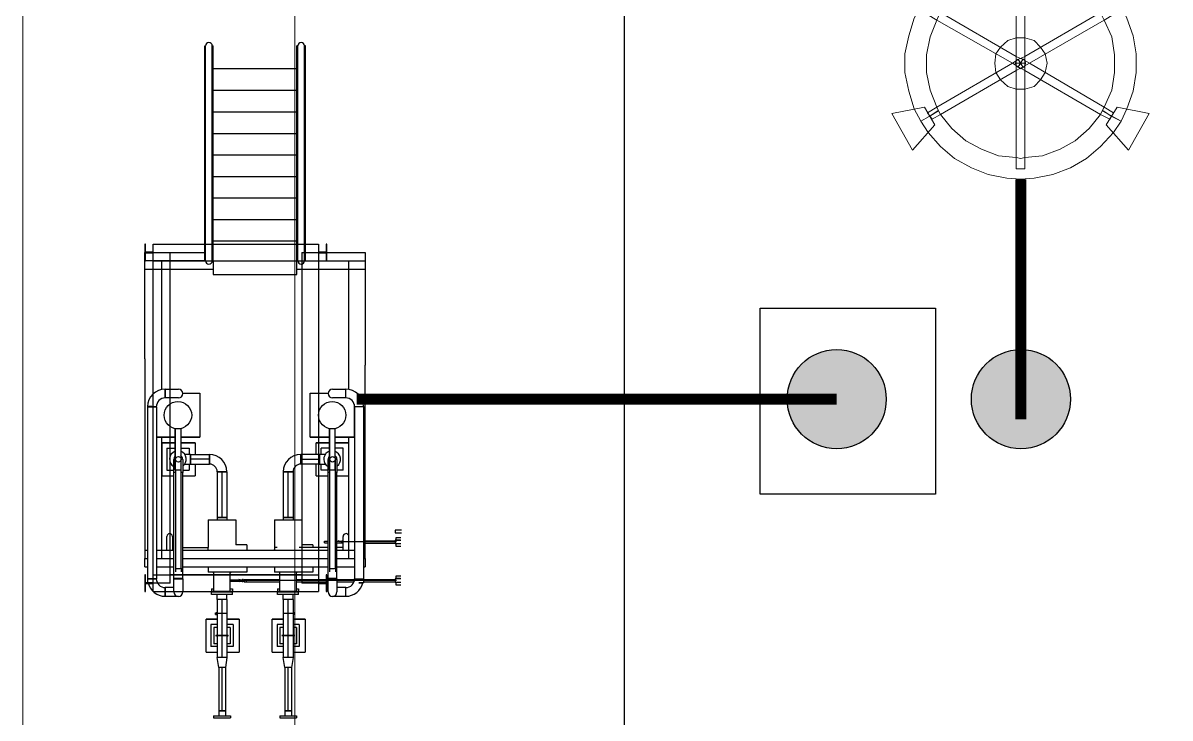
# Model space of a CAD drawing. Header units: inches. Extents: x 517790 to 538444, y 301815 to 302461.
# Drawn here: x 517846.76 to 517857.53, y 302343.06 to 302349.58 of the extents above; entities that cross this region are included whole.
import ezdxf

# ---------------------------------------------------------------- set-up
doc = ezdxf.new("R2010")
doc.units = ezdxf.units.IN
doc.header["$MEASUREMENT"] = 0
for name, color, linetype in [('Layer 1', 7, 'Continuous'), ('电气-接地设计-接地线', 3, '接地线'), ('硅胶总平面底图 工艺装置区', 253, 'Continuous')]:
    doc.layers.add(name, color=color, linetype=linetype)
doc.layers.add('Layout', color=6, linetype='Continuous', lineweight=15)
doc.styles.add('EESLTYPE', font='TXT.shx')
doc.linetypes.add('接地线', pattern='A,500,["/",EESLTYPE,S=200,R=0,X=0,Y=-100],-200,60,-200', length=960)
doc.linetypes.add('组180_接地线', pattern='A,500,["/",EESLTYPE,S=200,R=-180,X=0,Y=100],-200,60,-200', length=960)

# ---------------------------------------------------------------- blocks, each defined once
blk = doc.blocks.new('PTJD2')
at = {"linetype": 'Continuous'}
blk.add_hatch(color=0, dxfattribs=at).paths.add_polyline_path([(150, 0, 1), (-150, 0, 1)])
at = {"color": 0, "linetype": 'Continuous'}
blk.add_circle((0, 0), 150, dxfattribs=at)
blk = doc.blocks.new('Tower Light')
at = {"layer": 'Layer 1', "color": 1, "lineweight": 5}
for points in [[(-0.0167, 0.208), (-0.05, 0.2013), (-0.08, 0.1896), (-0.11, 0.173), (-0.135, 0.153), (-0.1567, 0.128)], [(0.0083, 0.2096), (-0.0167, 0.208)], [(0.0317, 0.208), (0.0083, 0.2096)], [(0.1733, 0.128), (0.15, 0.153), (0.125, 0.173), (0.0967, 0.1896), (0.065, 0.203), (0.0317, 0.208)], [(0, 0.1913), (0, 0.0046)], [(0.015, 0.1913), (0.015, 0.0046)], [(0.0083, 0.173), (0, 0.173), (-0.0317, 0.168), (-0.0617, 0.158), (-0.09, 0.1413), (-0.115, 0.1196), (-0.135, 0.0946), (-0.1383, 0.088)], [(0.1533, 0.088), (0.15, 0.0946), (0.13, 0.1196), (0.105, 0.1413), (0.0783, 0.158), (0.0467, 0.168), (0.015, 0.173), (0.0083, 0.173)], [(-0.1567, 0.128), (-0.17, 0.108)], [(0.1867, 0.108), (0.1733, 0.128)], [(-0.17, 0.108), (-0.1817, 0.0846)], [(-0.15, 0.1046), (-0.135, 0.0946), (0, 0.0163), (0.0117, 0.0113)], [(0.1667, 0.1046), (0.15, 0.0946), (0.015, 0.0163), (0.0033, 0.0113)], [(0.1967, 0.0846), (0.1867, 0.108)], [(-0.1817, 0.0846), (-0.1917, 0.053), (-0.1983, 0.0213), (-0.1983, -0.012), (-0.1917, -0.0454), (-0.1817, -0.077)], [(-0.1383, 0.088), (-0.1417, 0.0813), (-0.1533, 0.0513), (-0.16, 0.0196), (-0.16, -0.012), (-0.1533, -0.0437), (-0.1417, -0.0737), (-0.1383, -0.0804)], [(-0.1583, 0.0913), (-0.1417, 0.0813), (-0.0067, 0.0046), (0.0033, -0.002)], [(0.1733, 0.0913), (0.1567, 0.0813), (0.0233, 0.0046), (0.0117, -0.002)], [(0.1533, -0.0804), (0.1567, -0.0737), (0.17, -0.0437), (0.175, -0.012), (0.175, 0.0196), (0.17, 0.0513), (0.1567, 0.0813), (0.1533, 0.088)], [(0.1967, -0.077), (0.2083, -0.0454), (0.2133, -0.012), (0.2133, 0.0213), (0.2083, 0.053), (0.1967, 0.0846)], [(0.055, 0.0046), (0.0517, 0.0213), (0.0433, 0.033), (0.0317, 0.0446), (0.015, 0.0496), (0, 0.0496), (-0.015, 0.0446), (-0.0283, 0.033), (-0.0367, 0.0213), (-0.0383, 0.0046), (-0.0367, -0.012), (-0.0283, -0.0254), (-0.015, -0.037), (0, -0.042), (0.015, -0.042), (0.0317, -0.037), (0.0433, -0.0254), (0.0517, -0.012), (0.055, 0.0046)], [(0, 0.0496), (-0.015, 0.0446), (-0.0283, 0.033)], [(0.015, 0.0496), (0, 0.0496)], [(0.0433, 0.033), (0.0317, 0.0446), (0.015, 0.0496)], [(-0.0367, 0.0213), (-0.0383, 0.0046), (-0.0367, -0.012)], [(-0.0283, 0.033), (-0.0367, 0.0213)], [(0.0517, 0.0213), (0.0433, 0.033)], [(0.0517, -0.012), (0.055, 0.0046), (0.0517, 0.0213)], [(-0.1583, -0.0837), (-0.1417, -0.0737), (-0.0067, 0.0046), (0.0033, 0.0113)], [(0.0167, 0.0046), (0.015, 0.0113), (0.0083, 0.013), (0.0017, 0.0113), (-0.0017, 0.0046), (0.0017, -0.002), (0.0083, -0.0054), (0.015, -0.002), (0.0167, 0.0046), (0.015, 0.0113), (0.0083, 0.013), (0.0017, 0.0113), (-0.0017, 0.0046), (0.0017, -0.002), (0.0083, -0.0054), (0.015, -0.002), (0.0167, 0.0046)], [(0, -0.1837), (0, 0.0046)], [(0.1733, -0.0837), (0.1567, -0.0737), (0.0233, 0.0046), (0.0117, 0.0113)], [(0.015, -0.1837), (0.015, 0.0046)], [(-0.15, -0.0954), (-0.135, -0.087), (0, -0.0087), (0.0117, -0.002)], [(-0.0367, -0.012), (-0.0283, -0.0254)], [(0.1667, -0.0954), (0.15, -0.087), (0.015, -0.0087), (0.0033, -0.002)], [(0.0433, -0.0254), (0.0517, -0.012)], [(-0.0283, -0.0254), (-0.015, -0.037), (0, -0.042)], [(0.015, -0.042), (0.0317, -0.037), (0.0433, -0.0254)], [(0, -0.042), (0.0083, -0.042)], [(0.0083, -0.042), (0.015, -0.042)], [(-0.1817, -0.077), (-0.17, -0.0987)], [(-0.1383, -0.0804), (-0.135, -0.087), (-0.115, -0.112), (-0.09, -0.1337), (-0.0617, -0.1487), (-0.0317, -0.1604), (0, -0.1637), (0.0083, -0.1654)], [(0.0083, -0.1654), (0.015, -0.1637), (0.0467, -0.1604), (0.0783, -0.1487), (0.105, -0.1337), (0.13, -0.112), (0.15, -0.087), (0.1533, -0.0804)], [(0.1867, -0.0987), (0.17, -0.0904), (0.155, -0.0804), (0.1533, -0.0804), (0.1867, -0.0987), (0.17, -0.0904), (0.155, -0.0804), (0.1533, -0.0804), (0.1867, -0.0987)], [(0.1867, -0.0987), (0.1967, -0.077)], [(-0.17, -0.0987), (-0.1567, -0.1187)], [(0.1733, -0.1187), (0.1867, -0.0987)], [(-0.1567, -0.1187), (-0.135, -0.1437), (-0.11, -0.1654), (-0.08, -0.182), (-0.05, -0.1937), (-0.0167, -0.2004)], [(0.0317, -0.2004), (0.065, -0.1937), (0.0967, -0.182), (0.125, -0.1654), (0.15, -0.1437), (0.1733, -0.1187)], [(-0.0167, -0.2004), (0.0083, -0.202)], [(0.0083, -0.202), (0.0317, -0.2004)]]:
    blk.add_lwpolyline(points, dxfattribs=at)
for points, knots in [([(-0.0117, 0.1913), (-0.0117, 0.1913), (-0.03, 0.248), (-0.03, 0.248), (-0.03, 0.248), (-0.0117, 0.1913), (-0.0117, 0.1913)], [0, 0, 0, 0, 1, 1, 1, 2, 2, 2, 2]), ([(-0.03, 0.248), (-0.03, 0.248), (0.045, 0.248), (0.045, 0.248), (0.045, 0.248), (-0.03, 0.248), (-0.03, 0.248)], [0, 0, 0, 0, 1, 1, 1, 2, 2, 2, 2]), ([(0.045, 0.248), (0.045, 0.248), (-0.03, 0.248), (-0.03, 0.248), (-0.03, 0.248), (0.045, 0.248), (0.045, 0.248)], [0, 0, 0, 0, 1, 1, 1, 2, 2, 2, 2]), ([(-0.03, 0.248), (-0.03, 0.248), (-0.0117, 0.1913), (-0.0117, 0.1913), (-0.0117, 0.1913), (-0.03, 0.248), (-0.03, 0.248)], [0, 0, 0, 0, 1, 1, 1, 2, 2, 2, 2]), ([(0.0267, 0.1913), (0.0267, 0.1913), (0.045, 0.248), (0.045, 0.248), (0.045, 0.248), (0.0267, 0.1913), (0.0267, 0.1913)], [0, 0, 0, 0, 1, 1, 1, 2, 2, 2, 2]), ([(0.045, 0.248), (0.045, 0.248), (0.0267, 0.1913), (0.0267, 0.1913), (0.0267, 0.1913), (0.045, 0.248), (0.045, 0.248)], [0, 0, 0, 0, 1, 1, 1, 2, 2, 2, 2]), ([(0.0083, 0.2096), (0.0083, 0.2096), (0.0083, 0.173), (0.0083, 0.173), (0.0083, 0.173), (0.0083, 0.2096), (0.0083, 0.2096), (0.0083, 0.2096), (0.0083, 0.173), (0.0083, 0.173), (0.0083, 0.173), (0.0083, 0.2096), (0.0083, 0.2096)], [0, 0, 0, 0, 1, 1, 1, 2, 2, 2, 3, 3, 3, 4, 4, 4, 4]), ([(-0.0117, 0.1913), (-0.0117, 0.1913), (0.0267, 0.1913), (0.0267, 0.1913), (0.0267, 0.1913), (-0.0117, 0.1913), (-0.0117, 0.1913)], [0, 0, 0, 0, 1, 1, 1, 2, 2, 2, 2]), ([(0.0267, 0.1913), (0.0267, 0.1913), (-0.0117, 0.1913), (-0.0117, 0.1913), (-0.0117, 0.1913), (0.0267, 0.1913), (0.0267, 0.1913)], [0, 0, 0, 0, 1, 1, 1, 2, 2, 2, 2]), ([(0.0083, 0.1913), (0.0083, 0.1913), (0.015, 0.1913), (0.015, 0.1913), (0.015, 0.1913), (0, 0.1913), (0, 0.1913), (0, 0.1913), (0.015, 0.1913), (0.015, 0.1913), (0.015, 0.1913), (0, 0.1913), (0, 0.1913), (0, 0.1913), (0.0083, 0.1913), (0.0083, 0.1913)], [0, 0, 0, 0, 1, 1, 1, 2, 2, 2, 3, 3, 3, 4, 4, 4, 5, 5, 5, 5]), ([(-0.15, 0.1046), (-0.15, 0.1046), (-0.1583, 0.0913), (-0.1583, 0.0913), (-0.1583, 0.0913), (-0.15, 0.1046), (-0.15, 0.1046)], [0, 0, 0, 0, 1, 1, 1, 2, 2, 2, 2]), ([(0.1667, 0.1046), (0.1667, 0.1046), (0.1733, 0.0913), (0.1733, 0.0913), (0.1733, 0.0913), (0.1667, 0.1046), (0.1667, 0.1046)], [0, 0, 0, 0, 1, 1, 1, 2, 2, 2, 2]), ([(0.0083, 0.0046), (0.0083, 0.0046), (0.0033, 0.0113), (0.0033, 0.0113), (0.0033, 0.0113), (0.0117, -0.002), (0.0117, -0.002), (0.0117, -0.002), (0.0083, 0.0046), (0.0083, 0.0046), (0.0083, 0.0046), (0.0117, -0.002), (0.0117, -0.002), (0.0117, -0.002), (0.0033, 0.0113), (0.0033, 0.0113), (0.0033, 0.0113), (0.0083, 0.0046), (0.0083, 0.0046), (0.0083, 0.0046), (0.0033, -0.002), (0.0033, -0.002), (0.0033, -0.002), (0.0117, 0.0113), (0.0117, 0.0113), (0.0117, 0.0113), (0.0083, 0.0046), (0.0083, 0.0046), (0.0083, 0.0046), (0.0117, 0.0113), (0.0117, 0.0113), (0.0117, 0.0113), (0.0033, -0.002), (0.0033, -0.002), (0.0033, -0.002), (0.0083, 0.0046), (0.0083, 0.0046), (0.0083, 0.0046), (0.015, 0.0046), (0.015, 0.0046), (0.015, 0.0046), (0, 0.0046), (0, 0.0046), (0, 0.0046), (0.0083, 0.0046), (0.0083, 0.0046), (0.0083, 0.0046), (0, 0.0046), (0, 0.0046), (0, 0.0046), (0.015, 0.0046), (0.015, 0.0046), (0.015, 0.0046), (0.0083, 0.0046), (0.0083, 0.0046)], [0, 0, 0, 0, 1, 1, 1, 2, 2, 2, 3, 3, 3, 4, 4, 4, 5, 5, 5, 6, 6, 6, 7, 7, 7, 8, 8, 8, 9, 9, 9, 10, 10, 10, 11, 11, 11, 12, 12, 12, 13, 13, 13, 14, 14, 14, 15, 15, 15, 16, 16, 16, 17, 17, 17, 18, 18, 18, 18]), ([(-0.2217, -0.0854), (-0.2217, -0.0854), (-0.1633, -0.0737), (-0.1633, -0.0737), (-0.1633, -0.0737), (-0.2217, -0.0854), (-0.2217, -0.0854)], [0, 0, 0, 0, 1, 1, 1, 2, 2, 2, 2]), ([(-0.1633, -0.0737), (-0.1633, -0.0737), (-0.2217, -0.0854), (-0.2217, -0.0854), (-0.2217, -0.0854), (-0.1633, -0.0737), (-0.1633, -0.0737)], [0, 0, 0, 0, 1, 1, 1, 2, 2, 2, 2]), ([(-0.155, -0.0904), (-0.155, -0.0904), (-0.1383, -0.0804), (-0.1383, -0.0804), (-0.1383, -0.0804), (-0.14, -0.0804), (-0.14, -0.0804), (-0.14, -0.0804), (-0.155, -0.0904), (-0.155, -0.0904), (-0.155, -0.0904), (-0.17, -0.0987), (-0.17, -0.0987), (-0.17, -0.0987), (-0.155, -0.0904), (-0.155, -0.0904), (-0.155, -0.0904), (-0.1383, -0.0804), (-0.1383, -0.0804), (-0.1383, -0.0804), (-0.14, -0.0804), (-0.14, -0.0804), (-0.14, -0.0804), (-0.155, -0.0904), (-0.155, -0.0904), (-0.155, -0.0904), (-0.17, -0.0987), (-0.17, -0.0987), (-0.17, -0.0987), (-0.155, -0.0904), (-0.155, -0.0904)], [0, 0, 0, 0, 1, 1, 1, 2, 2, 2, 3, 3, 3, 4, 4, 4, 5, 5, 5, 6, 6, 6, 7, 7, 7, 8, 8, 8, 9, 9, 9, 10, 10, 10, 10]), ([(-0.1633, -0.0737), (-0.1633, -0.0737), (-0.145, -0.1054), (-0.145, -0.1054), (-0.145, -0.1054), (-0.1633, -0.0737), (-0.1633, -0.0737)], [0, 0, 0, 0, 1, 1, 1, 2, 2, 2, 2]), ([(-0.145, -0.1054), (-0.145, -0.1054), (-0.1633, -0.0737), (-0.1633, -0.0737), (-0.1633, -0.0737), (-0.145, -0.1054), (-0.145, -0.1054)], [0, 0, 0, 0, 1, 1, 1, 2, 2, 2, 2]), ([(0.16, -0.1054), (0.16, -0.1054), (0.18, -0.0737), (0.18, -0.0737), (0.18, -0.0737), (0.16, -0.1054), (0.16, -0.1054)], [0, 0, 0, 0, 1, 1, 1, 2, 2, 2, 2]), ([(0.18, -0.0737), (0.18, -0.0737), (0.2367, -0.0854), (0.2367, -0.0854), (0.2367, -0.0854), (0.18, -0.0737), (0.18, -0.0737), (0.18, -0.0737), (0.16, -0.1054), (0.16, -0.1054), (0.16, -0.1054), (0.18, -0.0737), (0.18, -0.0737)], [0, 0, 0, 0, 1, 1, 1, 2, 2, 2, 3, 3, 3, 4, 4, 4, 4]), ([(0.2367, -0.0854), (0.2367, -0.0854), (0.18, -0.0737), (0.18, -0.0737), (0.18, -0.0737), (0.2367, -0.0854), (0.2367, -0.0854), (0.2367, -0.0854), (0.2, -0.1504), (0.2, -0.1504), (0.2, -0.1504), (0.2367, -0.0854), (0.2367, -0.0854)], [0, 0, 0, 0, 1, 1, 1, 2, 2, 2, 3, 3, 3, 4, 4, 4, 4]), ([(-0.185, -0.1504), (-0.185, -0.1504), (-0.2217, -0.0854), (-0.2217, -0.0854), (-0.2217, -0.0854), (-0.185, -0.1504), (-0.185, -0.1504)], [0, 0, 0, 0, 1, 1, 1, 2, 2, 2, 2]), ([(-0.2217, -0.0854), (-0.2217, -0.0854), (-0.185, -0.1504), (-0.185, -0.1504), (-0.185, -0.1504), (-0.2217, -0.0854), (-0.2217, -0.0854)], [0, 0, 0, 0, 1, 1, 1, 2, 2, 2, 2]), ([(-0.15, -0.0954), (-0.15, -0.0954), (-0.1583, -0.0837), (-0.1583, -0.0837), (-0.1583, -0.0837), (-0.15, -0.0954), (-0.15, -0.0954)], [0, 0, 0, 0, 1, 1, 1, 2, 2, 2, 2]), ([(0.1733, -0.0837), (0.1733, -0.0837), (0.1667, -0.0954), (0.1667, -0.0954), (0.1667, -0.0954), (0.1733, -0.0837), (0.1733, -0.0837)], [0, 0, 0, 0, 1, 1, 1, 2, 2, 2, 2]), ([(0.2, -0.1504), (0.2, -0.1504), (0.2367, -0.0854), (0.2367, -0.0854), (0.2367, -0.0854), (0.2, -0.1504), (0.2, -0.1504)], [0, 0, 0, 0, 1, 1, 1, 2, 2, 2, 2]), ([(-0.185, -0.1504), (-0.185, -0.1504), (-0.145, -0.1054), (-0.145, -0.1054), (-0.145, -0.1054), (-0.185, -0.1504), (-0.185, -0.1504)], [0, 0, 0, 0, 1, 1, 1, 2, 2, 2, 2]), ([(-0.145, -0.1054), (-0.145, -0.1054), (-0.185, -0.1504), (-0.185, -0.1504), (-0.185, -0.1504), (-0.145, -0.1054), (-0.145, -0.1054)], [0, 0, 0, 0, 1, 1, 1, 2, 2, 2, 2]), ([(0.16, -0.1054), (0.16, -0.1054), (0.2, -0.1504), (0.2, -0.1504), (0.2, -0.1504), (0.16, -0.1054), (0.16, -0.1054)], [0, 0, 0, 0, 1, 1, 1, 2, 2, 2, 2]), ([(0.2, -0.1504), (0.2, -0.1504), (0.16, -0.1054), (0.16, -0.1054), (0.16, -0.1054), (0.2, -0.1504), (0.2, -0.1504)], [0, 0, 0, 0, 1, 1, 1, 2, 2, 2, 2]), ([(0.015, -0.1837), (0.015, -0.1837), (0, -0.1837), (0, -0.1837), (0, -0.1837), (0.015, -0.1837), (0.015, -0.1837)], [0, 0, 0, 0, 1, 1, 1, 2, 2, 2, 2])]:
    blk.add_open_spline(points, degree=3, knots=knots, dxfattribs=at)

msp = doc.modelspace()

# ---------------------------------------------------------------- linework, layer by layer
msp.add_lwpolyline([(517853.679, 302346.904), (517855.324, 302346.904), (517855.324, 302345.162), (517853.679, 302345.162)], close=True)
at = {"layer": 'Layout', "color": 9, "lineweight": -3}
msp.add_line((517852.406, 302339.01), (517852.406, 302351.203), dxfattribs=at)
at = {"layer": 'Layout', "color": 9}
msp.add_lwpolyline([(517849.314, 302341.675), (517849.314, 302351.275), (517846.764, 302351.275), (517846.764, 302341.675)], close=True, dxfattribs=at)
at = {"layer": 'Layout', "color": 9, "lineweight": -3}
msp.add_arc((517855.417, 302349.203), 5, 0, 90, dxfattribs=at)
at = {"layer": '电气-接地设计-接地线', "color": 1, "linetype": '接地线', "ltscale": 0.005, "const_width": 0.103}
msp.add_lwpolyline([(517856.127, 302345.862), (517856.127, 302348.114)], dxfattribs=at)
at = {"layer": '电气-接地设计-接地线', "linetype": '组180_接地线', "ltscale": 0.01, "const_width": 0.103}
for points in [[(517849.895, 302346.052), (517852.147, 302346.052)], [(517854.398, 302346.052), (517852.147, 302346.052)]]:
    msp.add_lwpolyline(points, dxfattribs=at)
at = {"layer": '硅胶总平面底图 工艺装置区', "color": 253, "linetype": 'Continuous', "lineweight": -3}
for p, q in [((517848.469, 302349.363), (517848.478, 302349.363)), ((517848.469, 302349.363), (517848.478, 302349.363)), ((517848.469, 302347.348), (517848.469, 302349.363)), ((517848.478, 302347.348), (517848.478, 302349.363)), ((517848.54, 302349.363), (517848.549, 302349.363)), ((517848.54, 302349.363), (517848.549, 302349.363)), ((517848.54, 302347.348), (517848.54, 302349.363)), ((517848.549, 302347.348), (517848.549, 302349.363)), ((517849.334, 302349.363), (517849.343, 302349.363)), ((517849.343, 302349.363), (517849.334, 302349.363)), ((517849.334, 302347.348), (517849.334, 302349.363)), ((517849.343, 302347.348), (517849.343, 302349.363)), ((517849.406, 302349.363), (517849.415, 302349.363)), ((517849.415, 302349.363), (517849.406, 302349.363)), ((517849.406, 302347.348), (517849.406, 302349.363)), ((517849.415, 302347.348), (517849.415, 302349.363)), ((517849.334, 302349.147), (517848.549, 302349.147)), ((517849.334, 302348.945), (517848.549, 302348.945)), ((517848.549, 302348.744), (517849.334, 302348.744)), ((517848.549, 302348.542), (517849.334, 302348.542)), ((517848.549, 302348.341), (517849.334, 302348.341)), ((517848.549, 302348.139), (517849.334, 302348.139)), ((517848.549, 302347.938), (517849.334, 302347.938)), ((517848.549, 302347.736), (517849.334, 302347.736)), ((517848.549, 302347.535), (517849.334, 302347.535)), ((517847.909, 302347.505), (517847.909, 302347.348)), ((517847.915, 302347.505), (517847.909, 302347.505)), ((517847.909, 302347.269), (517847.909, 302347.427)), ((517847.909, 302347.427), (517848.469, 302347.427)), ((517847.915, 302347.43), (517847.915, 302347.505)), ((517847.987, 302347.43), (517847.915, 302347.43)), ((517847.915, 302347.348), (517847.915, 302347.423)), ((517847.915, 302347.423), (517847.987, 302347.423)), ((517847.987, 302347.348), (517847.987, 302347.505)), ((517847.987, 302347.505), (517849.537, 302347.505)), ((517847.987, 302344.327), (517847.987, 302347.427)), ((517847.987, 302347.427), (517848.144, 302347.427)), ((517848.144, 302344.327), (517848.144, 302347.427)), ((517849.38, 302347.427), (517849.38, 302344.327)), ((517849.38, 302347.427), (517849.537, 302347.427)), ((517849.415, 302347.427), (517849.975, 302347.427)), ((517849.537, 302347.505), (517849.537, 302347.348)), ((517849.609, 302347.43), (517849.537, 302347.43)), ((517849.537, 302347.427), (517849.537, 302344.327)), ((517849.537, 302347.423), (517849.609, 302347.423)), ((517849.616, 302347.505), (517849.609, 302347.505)), ((517849.609, 302347.505), (517849.609, 302347.43)), ((517849.609, 302347.423), (517849.609, 302347.348)), ((517849.616, 302347.348), (517849.616, 302347.505)), ((517849.975, 302347.427), (517849.975, 302347.269)), ((517847.909, 302347.348), (517847.915, 302347.348)), ((517847.909, 302346.431), (517847.909, 302347.348)), ((517848.478, 302347.348), (517847.909, 302347.348)), ((517847.987, 302347.348), (517849.537, 302347.348)), ((517848.066, 302346.142), (517848.066, 302347.348)), ((517848.144, 302347.348), (517849.38, 302347.348)), ((517848.144, 302344.405), (517848.144, 302347.348)), ((517848.549, 302347.348), (517848.54, 302347.348)), ((517848.54, 302347.348), (517848.549, 302347.348)), ((517848.549, 302347.348), (517849.334, 302347.348)), ((517848.549, 302347.348), (517848.549, 302347.22)), ((517849.334, 302347.22), (517849.334, 302347.348)), ((517849.343, 302347.348), (517849.334, 302347.348)), ((517849.343, 302347.348), (517849.334, 302347.348)), ((517849.38, 302347.348), (517849.38, 302344.405)), ((517849.406, 302347.348), (517849.975, 302347.348)), ((517849.609, 302347.348), (517849.616, 302347.348)), ((517849.818, 302347.348), (517849.818, 302346.144)), ((517849.975, 302347.348), (517849.975, 302346.371)), ((517847.909, 302347.269), (517848.549, 302347.269)), ((517848.549, 302347.22), (517849.334, 302347.22)), ((517849.334, 302347.269), (517849.975, 302347.269)), ((517847.909, 302346.431), (517847.909, 302344.558)), ((517849.975, 302344.558), (517849.975, 302346.371)), ((517848.098, 302346.104), (517848.098, 302346.146)), ((517848.098, 302346.146), (517848.098, 302346.104)), ((517848.098, 302346.146), (517848.222, 302346.146)), ((517849.669, 302346.146), (517849.793, 302346.146)), ((517849.793, 302346.063), (517849.793, 302346.146)), ((517849.793, 302346.063), (517849.793, 302346.146)), ((517848.098, 302346.063), (517848.098, 302346.104)), ((517848.098, 302346.104), (517848.098, 302346.063)), ((517848.222, 302346.063), (517848.098, 302346.063)), ((517848.264, 302346.108), (517848.425, 302346.108)), ((517848.264, 302346.108), (517848.425, 302346.108)), ((517848.425, 302346.108), (517848.425, 302345.695)), ((517848.425, 302346.108), (517848.425, 302345.695)), ((517849.458, 302346.108), (517849.628, 302346.108)), ((517849.458, 302346.108), (517849.628, 302346.108)), ((517849.458, 302345.695), (517849.458, 302346.108)), ((517849.458, 302345.695), (517849.458, 302346.108)), ((517849.793, 302346.063), (517849.669, 302346.063)), ((517847.974, 302345.983), (517847.933, 302345.983)), ((517847.974, 302345.983), (517847.933, 302345.983)), ((517847.933, 302345.983), (517847.933, 302344.329)), ((517848.016, 302345.98), (517847.933, 302345.98)), ((517847.933, 302345.98), (517848.016, 302345.98)), ((517848.016, 302345.98), (517848.016, 302344.368)), ((517849.872, 302346.005), (517849.872, 302345.695)), ((517849.872, 302346.005), (517849.872, 302345.695)), ((517849.958, 302345.98), (517849.876, 302345.98)), ((517849.958, 302345.98), (517849.876, 302345.98)), ((517849.876, 302345.98), (517849.876, 302344.368)), ((517849.917, 302345.983), (517849.958, 302345.983)), ((517849.917, 302345.983), (517849.958, 302345.983)), ((517849.958, 302345.983), (517849.958, 302344.329)), ((517848.193, 302345.695), (517848.016, 302345.695)), ((517848.016, 302345.695), (517848.193, 302345.695)), ((517848.066, 302344.558), (517848.066, 302345.695)), ((517848.193, 302345.385), (517848.193, 302345.775)), ((517848.193, 302345.775), (517848.193, 302345.385)), ((517848.244, 302345.775), (517848.244, 302345.5)), ((517848.244, 302345.775), (517848.244, 302345.5)), ((517848.425, 302345.695), (517848.244, 302345.695)), ((517848.244, 302345.695), (517848.425, 302345.695)), ((517849.639, 302345.695), (517849.458, 302345.695)), ((517849.458, 302345.695), (517849.639, 302345.695)), ((517849.639, 302345.385), (517849.639, 302345.775)), ((517849.639, 302345.775), (517849.639, 302345.385)), ((517849.691, 302345.775), (517849.691, 302345.5)), ((517849.691, 302345.775), (517849.691, 302345.5)), ((517849.872, 302345.695), (517849.691, 302345.695)), ((517849.691, 302345.695), (517849.872, 302345.695)), ((517849.818, 302345.695), (517849.818, 302344.558)), ((517848.193, 302345.643), (517848.07, 302345.643)), ((517848.07, 302345.643), (517848.193, 302345.643)), ((517848.07, 302345.333), (517848.07, 302345.643)), ((517848.07, 302345.333), (517848.07, 302345.643)), ((517848.115, 302345.591), (517848.193, 302345.591)), ((517848.115, 302345.591), (517848.115, 302345.385)), ((517848.38, 302345.643), (517848.244, 302345.643)), ((517848.244, 302345.643), (517848.38, 302345.643)), ((517848.244, 302345.591), (517848.322, 302345.591)), ((517848.322, 302345.591), (517848.322, 302345.534)), ((517848.38, 302345.643), (517848.38, 302345.534)), ((517848.38, 302345.643), (517848.38, 302345.534)), ((517849.516, 302345.534), (517849.516, 302345.643)), ((517849.516, 302345.534), (517849.516, 302345.643)), ((517849.639, 302345.643), (517849.516, 302345.643)), ((517849.516, 302345.643), (517849.639, 302345.643)), ((517849.562, 302345.534), (517849.562, 302345.591)), ((517849.639, 302345.591), (517849.562, 302345.591)), ((517849.818, 302345.643), (517849.691, 302345.643)), ((517849.691, 302345.643), (517849.818, 302345.643)), ((517849.768, 302345.591), (517849.691, 302345.591)), ((517849.768, 302345.385), (517849.768, 302345.591)), ((517848.181, 302345.363), (517848.181, 302345.487)), ((517848.244, 302345.473), (517848.244, 302345.385)), ((517848.244, 302345.473), (517848.244, 302345.385)), ((517848.248, 302344.466), (517848.248, 302345.489)), ((517848.264, 302345.487), (517848.264, 302345.363)), ((517848.337, 302345.534), (517848.282, 302345.534)), ((517848.337, 302345.534), (517848.337, 302345.442)), ((517848.337, 302345.534), (517848.514, 302345.534)), ((517848.337, 302345.488), (517848.337, 302345.534)), ((517848.514, 302345.488), (517848.337, 302345.488)), ((517848.337, 302345.442), (517848.337, 302345.488)), ((517848.514, 302345.534), (517848.514, 302345.442)), ((517848.514, 302345.442), (517848.514, 302345.534)), ((517849.37, 302345.442), (517849.37, 302345.534)), ((517849.547, 302345.534), (517849.37, 302345.534)), ((517849.37, 302345.534), (517849.37, 302345.442)), ((517849.37, 302345.488), (517849.547, 302345.488)), ((517849.547, 302345.534), (517849.547, 302345.488)), ((517849.601, 302345.534), (517849.547, 302345.534)), ((517849.547, 302345.442), (517849.547, 302345.534)), ((517849.547, 302345.488), (517849.547, 302345.442)), ((517849.628, 302345.363), (517849.628, 302345.487)), ((517849.691, 302345.473), (517849.691, 302345.385)), ((517849.691, 302345.473), (517849.691, 302345.385)), ((517849.695, 302344.466), (517849.695, 302345.489)), ((517849.71, 302345.487), (517849.71, 302345.363)), ((517848.115, 302345.385), (517848.181, 302345.385)), ((517848.244, 302345.385), (517848.193, 302345.385)), ((517848.244, 302345.385), (517848.193, 302345.385)), ((517848.197, 302344.466), (517848.197, 302345.385)), ((517848.264, 302345.385), (517848.322, 302345.385)), ((517848.282, 302345.442), (517848.337, 302345.442)), ((517848.322, 302345.442), (517848.322, 302345.385)), ((517848.337, 302345.442), (517848.514, 302345.442)), ((517848.38, 302345.442), (517848.38, 302345.333)), ((517848.38, 302345.442), (517848.38, 302345.333)), ((517848.586, 302345.37), (517848.678, 302345.37)), ((517848.632, 302345.37), (517848.586, 302345.37)), ((517848.586, 302345.37), (517848.586, 302344.943)), ((517848.632, 302344.943), (517848.632, 302345.37)), ((517848.678, 302345.37), (517848.632, 302345.37)), ((517848.678, 302345.37), (517848.678, 302344.943)), ((517849.298, 302345.37), (517849.206, 302345.37)), ((517849.206, 302345.37), (517849.206, 302344.943)), ((517849.206, 302345.37), (517849.298, 302345.37)), ((517849.252, 302344.943), (517849.252, 302345.37)), ((517849.298, 302345.37), (517849.298, 302344.943)), ((517849.547, 302345.442), (517849.37, 302345.442)), ((517849.516, 302345.333), (517849.516, 302345.442)), ((517849.516, 302345.333), (517849.516, 302345.442)), ((517849.547, 302345.442), (517849.601, 302345.442)), ((517849.562, 302345.385), (517849.562, 302345.442)), ((517849.628, 302345.385), (517849.562, 302345.385)), ((517849.691, 302345.385), (517849.639, 302345.385)), ((517849.691, 302345.385), (517849.639, 302345.385)), ((517849.643, 302344.466), (517849.643, 302345.385)), ((517849.768, 302345.385), (517849.71, 302345.385)), ((517848.07, 302345.333), (517848.181, 302345.333)), ((517848.07, 302345.333), (517848.181, 302345.333)), ((517848.197, 302345.363), (517848.181, 302345.363)), ((517848.197, 302345.363), (517848.181, 302345.363)), ((517848.181, 302344.371), (517848.181, 302345.363)), ((517848.264, 302345.363), (517848.248, 302345.363)), ((517848.264, 302345.363), (517848.248, 302345.363)), ((517848.264, 302344.371), (517848.264, 302345.363)), ((517848.264, 302345.333), (517848.38, 302345.333)), ((517848.264, 302345.333), (517848.38, 302345.333)), ((517849.516, 302345.333), (517849.628, 302345.333)), ((517849.516, 302345.333), (517849.628, 302345.333)), ((517849.643, 302345.363), (517849.628, 302345.363)), ((517849.643, 302345.363), (517849.628, 302345.363)), ((517849.628, 302344.371), (517849.628, 302345.363)), ((517849.71, 302345.363), (517849.695, 302345.363)), ((517849.71, 302345.363), (517849.695, 302345.363)), ((517849.71, 302344.371), (517849.71, 302345.363)), ((517849.71, 302345.333), (517849.818, 302345.333)), ((517849.71, 302345.333), (517849.818, 302345.333)), ((517848.632, 302344.943), (517848.586, 302344.943)), ((517848.586, 302344.943), (517848.632, 302344.943)), ((517848.586, 302344.943), (517848.586, 302344.92)), ((517848.678, 302344.943), (517848.632, 302344.943)), ((517848.632, 302344.943), (517848.678, 302344.943)), ((517848.678, 302344.943), (517848.678, 302344.92)), ((517849.298, 302344.943), (517849.206, 302344.943)), ((517849.206, 302344.943), (517849.252, 302344.943)), ((517849.206, 302344.943), (517849.206, 302344.92)), ((517849.252, 302344.943), (517849.298, 302344.943)), ((517849.298, 302344.943), (517849.298, 302344.92)), ((517848.503, 302344.92), (517848.632, 302344.92)), ((517848.503, 302344.92), (517848.503, 302344.687)), ((517848.632, 302344.92), (517848.761, 302344.92)), ((517848.761, 302344.92), (517848.761, 302344.687)), ((517849.123, 302344.92), (517849.252, 302344.92)), ((517849.123, 302344.92), (517849.123, 302344.687)), ((517849.252, 302344.92), (517849.381, 302344.92)), ((517849.381, 302344.92), (517849.381, 302344.687)), ((517848.115, 302344.637), (517848.115, 302344.765)), ((517848.167, 302344.765), (517848.167, 302344.637)), ((517849.592, 302344.713), (517849.592, 302344.721)), ((517849.592, 302344.721), (517849.628, 302344.721)), ((517849.71, 302344.721), (517849.757, 302344.721)), ((517849.721, 302344.724), (517849.721, 302344.721)), ((517849.732, 302344.721), (517849.721, 302344.724)), ((517849.768, 302344.637), (517849.768, 302344.765)), ((517849.975, 302344.724), (517850.256, 302344.724)), ((517850.256, 302344.823), (517850.256, 302344.798)), ((517850.314, 302344.823), (517850.256, 302344.823)), ((517850.256, 302344.798), (517850.314, 302344.798)), ((517850.256, 302344.73), (517850.256, 302344.696)), ((517850.272, 302344.73), (517850.256, 302344.73)), ((517850.261, 302344.752), (517850.261, 302344.731)), ((517850.309, 302344.752), (517850.261, 302344.752)), ((517850.261, 302344.731), (517850.309, 302344.731)), ((517850.265, 302344.731), (517850.265, 302344.73)), ((517850.306, 302344.731), (517850.265, 302344.731)), ((517847.909, 302344.637), (517847.933, 302344.637)), ((517848.016, 302344.637), (517848.181, 302344.637)), ((517848.167, 302344.661), (517848.181, 302344.661)), ((517848.264, 302344.661), (517848.503, 302344.661)), ((517848.264, 302344.637), (517849.628, 302344.637)), ((517848.503, 302344.687), (517848.503, 302344.661)), ((517848.503, 302344.637), (517848.503, 302344.661)), ((517848.864, 302344.687), (517848.761, 302344.687)), ((517848.864, 302344.687), (517848.864, 302344.637)), ((517849.123, 302344.687), (517849.123, 302344.661)), ((517849.123, 302344.661), (517849.123, 302344.637)), ((517849.148, 302344.661), (517849.123, 302344.661)), ((517849.628, 302344.661), (517849.355, 302344.661)), ((517849.484, 302344.687), (517849.381, 302344.687)), ((517849.484, 302344.687), (517849.484, 302344.661)), ((517849.592, 302344.705), (517849.592, 302344.713)), ((517849.592, 302344.705), (517849.628, 302344.705)), ((517849.71, 302344.705), (517849.757, 302344.705)), ((517849.768, 302344.661), (517849.71, 302344.661)), ((517849.71, 302344.637), (517849.876, 302344.637)), ((517849.721, 302344.705), (517849.721, 302344.702)), ((517849.732, 302344.705), (517849.721, 302344.702)), ((517849.766, 302344.716), (517849.768, 302344.716)), ((517849.766, 302344.71), (517849.768, 302344.709)), ((517849.975, 302344.713), (517849.769, 302344.713)), ((517849.958, 302344.637), (517849.975, 302344.637)), ((517850.256, 302344.713), (517849.975, 302344.713)), ((517849.975, 302344.702), (517850.256, 302344.702)), ((517850.267, 302344.713), (517850.256, 302344.713)), ((517850.272, 302344.696), (517850.256, 302344.696)), ((517850.261, 302344.695), (517850.261, 302344.674)), ((517850.309, 302344.695), (517850.261, 302344.695)), ((517850.261, 302344.674), (517850.309, 302344.674)), ((517850.265, 302344.696), (517850.265, 302344.695)), ((517847.909, 302344.479), (517847.909, 302344.558)), ((517847.909, 302344.558), (517847.933, 302344.558)), ((517848.016, 302344.558), (517848.181, 302344.558)), ((517848.264, 302344.558), (517849.628, 302344.558)), ((517849.71, 302344.558), (517849.876, 302344.558)), ((517849.958, 302344.558), (517849.975, 302344.558)), ((517849.975, 302344.558), (517849.975, 302344.479)), ((517847.909, 302344.479), (517847.933, 302344.479)), ((517847.915, 302344.405), (517847.909, 302344.405)), ((517847.909, 302344.405), (517847.909, 302344.248)), ((517847.915, 302344.33), (517847.915, 302344.405)), ((517847.987, 302344.248), (517847.987, 302344.405)), ((517847.987, 302344.405), (517849.537, 302344.405)), ((517848.016, 302344.479), (517848.181, 302344.479)), ((517849.38, 302344.405), (517848.144, 302344.405)), ((517848.197, 302344.432), (517848.197, 302344.466)), ((517848.248, 302344.466), (517848.248, 302344.432)), ((517848.264, 302344.479), (517849.628, 302344.479)), ((517848.503, 302344.479), (517848.503, 302344.429)), ((517848.864, 302344.429), (517848.503, 302344.429)), ((517848.554, 302344.248), (517848.554, 302344.429)), ((517848.709, 302344.248), (517848.709, 302344.429)), ((517848.864, 302344.479), (517848.864, 302344.429)), ((517849.123, 302344.479), (517849.123, 302344.429)), ((517849.484, 302344.429), (517849.123, 302344.429)), ((517849.174, 302344.248), (517849.174, 302344.429)), ((517849.329, 302344.248), (517849.329, 302344.429)), ((517849.484, 302344.479), (517849.484, 302344.429)), ((517849.537, 302344.405), (517849.537, 302344.248)), ((517849.609, 302344.405), (517849.609, 302344.33)), ((517849.616, 302344.405), (517849.609, 302344.405)), ((517849.616, 302344.248), (517849.616, 302344.405)), ((517849.643, 302344.432), (517849.643, 302344.466)), ((517849.695, 302344.466), (517849.695, 302344.432)), ((517849.71, 302344.479), (517849.876, 302344.479)), ((517849.958, 302344.479), (517849.975, 302344.479)), ((517847.987, 302344.33), (517847.915, 302344.33)), ((517847.915, 302344.248), (517847.915, 302344.324)), ((517847.915, 302344.324), (517847.987, 302344.324)), ((517847.933, 302344.368), (517848.016, 302344.368)), ((517848.016, 302344.368), (517847.933, 302344.368)), ((517847.933, 302344.329), (517847.977, 302344.329)), ((517847.977, 302344.329), (517847.933, 302344.329)), ((517848.144, 302344.327), (517847.987, 302344.327)), ((517848.264, 302344.371), (517848.181, 302344.371)), ((517848.264, 302344.371), (517848.181, 302344.371)), ((517848.181, 302344.368), (517848.222, 302344.368)), ((517848.181, 302344.368), (517848.222, 302344.368)), ((517848.181, 302344.244), (517848.181, 302344.368)), ((517848.222, 302344.368), (517848.264, 302344.368)), ((517848.222, 302344.368), (517848.264, 302344.368)), ((517848.264, 302344.368), (517848.264, 302344.244)), ((517848.709, 302344.359), (517848.826, 302344.359)), ((517848.709, 302344.344), (517848.826, 302344.344)), ((517848.79, 302344.362), (517848.79, 302344.359)), ((517848.801, 302344.359), (517848.79, 302344.362)), ((517848.79, 302344.344), (517848.79, 302344.34)), ((517848.801, 302344.344), (517848.79, 302344.34)), ((517848.835, 302344.354), (517848.838, 302344.355)), ((517848.835, 302344.349), (517848.838, 302344.348)), ((517848.838, 302344.362), (517848.838, 302344.34)), ((517848.838, 302344.362), (517849.174, 302344.362)), ((517848.862, 302344.351), (517848.838, 302344.351)), ((517848.838, 302344.34), (517849.174, 302344.34)), ((517848.862, 302344.34), (517848.862, 302344.362)), ((517849.174, 302344.351), (517848.862, 302344.351)), ((517849.329, 302344.351), (517849.174, 302344.351)), ((517849.329, 302344.362), (517849.628, 302344.362)), ((517849.628, 302344.351), (517849.329, 302344.351)), ((517849.329, 302344.34), (517849.628, 302344.34)), ((517849.537, 302344.327), (517849.38, 302344.327)), ((517849.609, 302344.33), (517849.537, 302344.33)), ((517849.537, 302344.324), (517849.609, 302344.324)), ((517849.609, 302344.324), (517849.609, 302344.248)), ((517849.71, 302344.371), (517849.628, 302344.371)), ((517849.71, 302344.371), (517849.628, 302344.371)), ((517849.628, 302344.368), (517849.669, 302344.368)), ((517849.628, 302344.368), (517849.669, 302344.368)), ((517849.628, 302344.244), (517849.628, 302344.368)), ((517849.71, 302344.351), (517849.628, 302344.351)), ((517849.669, 302344.368), (517849.71, 302344.368)), ((517849.669, 302344.368), (517849.71, 302344.368)), ((517849.71, 302344.368), (517849.71, 302344.244)), ((517849.71, 302344.362), (517849.875, 302344.362)), ((517849.874, 302344.351), (517849.71, 302344.351)), ((517849.71, 302344.34), (517849.871, 302344.34)), ((517849.958, 302344.351), (517849.874, 302344.351)), ((517849.876, 302344.368), (517849.958, 302344.368)), ((517849.876, 302344.368), (517849.958, 302344.368)), ((517849.958, 302344.329), (517849.914, 302344.329)), ((517849.914, 302344.329), (517849.958, 302344.329)), ((517849.958, 302344.362), (517850.256, 302344.362)), ((517850.256, 302344.351), (517849.958, 302344.351)), ((517849.958, 302344.34), (517850.256, 302344.34)), ((517850.256, 302344.368), (517850.256, 302344.334)), ((517850.272, 302344.368), (517850.256, 302344.368)), ((517850.267, 302344.351), (517850.256, 302344.351)), ((517850.272, 302344.334), (517850.256, 302344.334)), ((517850.261, 302344.391), (517850.261, 302344.369)), ((517850.309, 302344.391), (517850.261, 302344.391)), ((517850.261, 302344.369), (517850.309, 302344.369)), ((517850.261, 302344.333), (517850.261, 302344.312)), ((517850.309, 302344.333), (517850.261, 302344.333)), ((517850.261, 302344.312), (517850.309, 302344.312)), ((517850.265, 302344.369), (517850.265, 302344.368)), ((517850.306, 302344.369), (517850.265, 302344.369)), ((517850.265, 302344.334), (517850.265, 302344.333)), ((517847.909, 302344.248), (517847.915, 302344.248)), ((517847.987, 302344.248), (517849.537, 302344.248)), ((517848.098, 302344.203), (517848.098, 302344.286)), ((517848.098, 302344.286), (517848.098, 302344.203)), ((517848.181, 302344.286), (517848.098, 302344.286)), ((517848.098, 302344.203), (517848.222, 302344.203)), ((517848.533, 302344.273), (517848.554, 302344.273)), ((517848.533, 302344.273), (517848.533, 302344.25)), ((517848.533, 302344.25), (517848.554, 302344.25)), ((517848.632, 302344.243), (517848.533, 302344.243)), ((517848.533, 302344.22), (517848.533, 302344.243)), ((517848.632, 302344.22), (517848.533, 302344.22)), ((517848.632, 302344.248), (517848.554, 302344.248)), ((517848.586, 302344.173), (517848.586, 302344.22)), ((517848.709, 302344.248), (517848.632, 302344.248)), ((517848.73, 302344.243), (517848.632, 302344.243)), ((517848.73, 302344.22), (517848.632, 302344.22)), ((517848.678, 302344.173), (517848.678, 302344.22)), ((517848.709, 302344.273), (517848.73, 302344.273)), ((517848.709, 302344.25), (517848.73, 302344.25)), ((517848.73, 302344.273), (517848.73, 302344.25)), ((517848.73, 302344.22), (517848.73, 302344.243)), ((517849.153, 302344.273), (517849.174, 302344.273)), ((517849.153, 302344.273), (517849.153, 302344.25)), ((517849.153, 302344.25), (517849.174, 302344.25)), ((517849.252, 302344.243), (517849.153, 302344.243)), ((517849.153, 302344.22), (517849.153, 302344.243)), ((517849.252, 302344.22), (517849.153, 302344.22)), ((517849.252, 302344.248), (517849.174, 302344.248)), ((517849.206, 302344.173), (517849.206, 302344.22)), ((517849.329, 302344.248), (517849.252, 302344.248)), ((517849.35, 302344.243), (517849.252, 302344.243)), ((517849.35, 302344.22), (517849.252, 302344.22)), ((517849.298, 302344.173), (517849.298, 302344.22)), ((517849.329, 302344.273), (517849.35, 302344.273)), ((517849.329, 302344.25), (517849.35, 302344.25)), ((517849.35, 302344.273), (517849.35, 302344.25)), ((517849.35, 302344.22), (517849.35, 302344.243)), ((517849.609, 302344.248), (517849.616, 302344.248)), ((517849.669, 302344.203), (517849.793, 302344.203)), ((517849.793, 302344.286), (517849.71, 302344.286)), ((517849.793, 302344.203), (517849.793, 302344.286)), ((517849.793, 302344.203), (517849.793, 302344.286)), ((517848.678, 302344.173), (517848.586, 302344.173)), ((517848.586, 302344.173), (517848.586, 302344.041)), ((517848.632, 302344.173), (517848.586, 302344.173)), ((517848.632, 302344.041), (517848.632, 302344.173)), ((517848.678, 302344.173), (517848.632, 302344.173)), ((517848.678, 302344.173), (517848.678, 302344.041)), ((517849.252, 302344.173), (517849.206, 302344.173)), ((517849.298, 302344.173), (517849.206, 302344.173)), ((517849.206, 302344.173), (517849.206, 302344.041)), ((517849.298, 302344.173), (517849.252, 302344.173)), ((517849.252, 302344.041), (517849.252, 302344.173)), ((517849.298, 302344.173), (517849.298, 302344.041)), ((517848.586, 302343.99), (517848.483, 302343.99)), ((517848.483, 302343.99), (517848.586, 302343.99)), ((517848.483, 302343.68), (517848.483, 302343.99)), ((517848.483, 302343.68), (517848.483, 302343.99)), ((517848.571, 302344.041), (517848.571, 302344.049)), ((517848.571, 302344.049), (517848.586, 302344.049)), ((517848.571, 302344.034), (517848.571, 302344.041)), ((517848.571, 302344.034), (517848.586, 302344.034)), ((517848.678, 302344.041), (517848.586, 302344.041)), ((517848.586, 302344.041), (517848.586, 302343.838)), ((517848.632, 302343.838), (517848.632, 302344.041)), ((517848.678, 302344.041), (517848.678, 302343.838)), ((517848.793, 302343.99), (517848.678, 302343.99)), ((517848.678, 302343.99), (517848.793, 302343.99)), ((517848.793, 302343.99), (517848.793, 302343.68)), ((517848.793, 302343.99), (517848.793, 302343.68)), ((517849.103, 302343.68), (517849.103, 302343.99)), ((517849.103, 302343.68), (517849.103, 302343.99)), ((517849.206, 302343.99), (517849.103, 302343.99)), ((517849.103, 302343.99), (517849.206, 302343.99)), ((517849.298, 302344.041), (517849.206, 302344.041)), ((517849.206, 302344.041), (517849.206, 302343.838)), ((517849.252, 302343.838), (517849.252, 302344.041)), ((517849.313, 302344.049), (517849.298, 302344.049)), ((517849.298, 302344.041), (517849.298, 302343.838)), ((517849.313, 302344.034), (517849.298, 302344.034)), ((517849.413, 302343.99), (517849.298, 302343.99)), ((517849.298, 302343.99), (517849.413, 302343.99)), ((517849.313, 302344.049), (517849.313, 302344.041)), ((517849.313, 302344.041), (517849.313, 302344.034)), ((517849.413, 302343.99), (517849.413, 302343.68)), ((517849.413, 302343.99), (517849.413, 302343.68)), ((517848.586, 302343.938), (517848.528, 302343.938)), ((517848.528, 302343.938), (517848.528, 302343.731)), ((517848.554, 302343.912), (517848.554, 302343.757)), ((517848.586, 302343.912), (517848.554, 302343.912)), ((517848.735, 302343.938), (517848.678, 302343.938)), ((517848.709, 302343.912), (517848.678, 302343.912)), ((517848.709, 302343.912), (517848.709, 302343.757)), ((517848.735, 302343.938), (517848.735, 302343.731)), ((517849.206, 302343.938), (517849.148, 302343.938)), ((517849.148, 302343.938), (517849.148, 302343.731)), ((517849.206, 302343.912), (517849.174, 302343.912)), ((517849.174, 302343.912), (517849.174, 302343.757)), ((517849.355, 302343.938), (517849.298, 302343.938)), ((517849.329, 302343.912), (517849.298, 302343.912)), ((517849.329, 302343.912), (517849.329, 302343.757)), ((517849.355, 302343.938), (517849.355, 302343.731)), ((517848.586, 302343.757), (517848.554, 302343.757)), ((517848.577, 302343.838), (517848.687, 302343.838)), ((517848.687, 302343.832), (517848.577, 302343.832)), ((517848.586, 302343.832), (517848.586, 302343.628)), ((517848.632, 302343.832), (517848.632, 302343.838)), ((517848.632, 302343.628), (517848.632, 302343.832)), ((517848.678, 302343.832), (517848.678, 302343.628)), ((517848.709, 302343.757), (517848.678, 302343.757)), ((517849.206, 302343.757), (517849.174, 302343.757)), ((517849.197, 302343.838), (517849.307, 302343.838)), ((517849.307, 302343.832), (517849.197, 302343.832)), ((517849.206, 302343.832), (517849.206, 302343.628)), ((517849.252, 302343.832), (517849.252, 302343.838)), ((517849.252, 302343.628), (517849.252, 302343.832)), ((517849.298, 302343.832), (517849.298, 302343.628)), ((517849.329, 302343.757), (517849.298, 302343.757)), ((517848.483, 302343.68), (517848.586, 302343.68)), ((517848.483, 302343.68), (517848.586, 302343.68)), ((517848.586, 302343.731), (517848.528, 302343.731)), ((517848.735, 302343.731), (517848.678, 302343.731)), ((517848.678, 302343.68), (517848.793, 302343.68)), ((517848.678, 302343.68), (517848.793, 302343.68)), ((517849.103, 302343.68), (517849.206, 302343.68)), ((517849.103, 302343.68), (517849.206, 302343.68)), ((517849.206, 302343.731), (517849.148, 302343.731)), ((517849.355, 302343.731), (517849.298, 302343.731)), ((517849.298, 302343.68), (517849.413, 302343.68)), ((517849.298, 302343.68), (517849.413, 302343.68)), ((517848.632, 302343.628), (517848.586, 302343.628)), ((517848.601, 302343.536), (517848.586, 302343.628)), ((517848.678, 302343.628), (517848.586, 302343.628)), ((517848.663, 302343.536), (517848.601, 302343.536)), ((517848.601, 302343.536), (517848.601, 302343.128)), ((517848.632, 302343.536), (517848.601, 302343.536)), ((517848.678, 302343.628), (517848.632, 302343.628)), ((517848.632, 302343.128), (517848.632, 302343.536)), ((517848.663, 302343.536), (517848.632, 302343.536)), ((517848.678, 302343.628), (517848.663, 302343.536)), ((517848.663, 302343.536), (517848.663, 302343.128)), ((517849.252, 302343.628), (517849.206, 302343.628)), ((517849.221, 302343.536), (517849.206, 302343.628)), ((517849.298, 302343.628), (517849.206, 302343.628)), ((517849.252, 302343.536), (517849.221, 302343.536)), ((517849.283, 302343.536), (517849.221, 302343.536)), ((517849.221, 302343.536), (517849.221, 302343.128)), ((517849.298, 302343.628), (517849.252, 302343.628)), ((517849.283, 302343.536), (517849.252, 302343.536)), ((517849.252, 302343.128), (517849.252, 302343.536)), ((517849.298, 302343.628), (517849.283, 302343.536)), ((517849.283, 302343.536), (517849.283, 302343.128)), ((517848.601, 302343.128), (517848.632, 302343.128)), ((517848.601, 302343.128), (517848.601, 302343.082)), ((517848.663, 302343.128), (517848.601, 302343.128)), ((517848.632, 302343.128), (517848.663, 302343.128)), ((517848.663, 302343.128), (517848.663, 302343.082)), ((517849.221, 302343.128), (517849.252, 302343.128)), ((517849.221, 302343.128), (517849.221, 302343.082)), ((517849.283, 302343.128), (517849.221, 302343.128)), ((517849.252, 302343.128), (517849.283, 302343.128)), ((517849.283, 302343.128), (517849.283, 302343.082)), ((517848.553, 302343.082), (517848.632, 302343.082)), ((517848.553, 302343.082), (517848.553, 302343.064)), ((517848.553, 302343.064), (517848.632, 302343.064)), ((517848.632, 302343.082), (517848.711, 302343.082)), ((517848.632, 302343.064), (517848.711, 302343.064)), ((517848.711, 302343.082), (517848.711, 302343.064)), ((517849.173, 302343.082), (517849.252, 302343.082)), ((517849.173, 302343.082), (517849.173, 302343.064)), ((517849.173, 302343.064), (517849.252, 302343.064)), ((517849.252, 302343.082), (517849.331, 302343.082)), ((517849.252, 302343.064), (517849.331, 302343.064)), ((517849.331, 302343.082), (517849.331, 302343.064))]:
    msp.add_line(p, q, dxfattribs=at)
for centre, radius in [((517848.218, 302345.901), 0.129), ((517848.218, 302345.901), 0.129), ((517849.665, 302345.901), 0.129), ((517849.665, 302345.901), 0.129), ((517848.222, 302345.487), 0.0258), ((517848.222, 302345.487), 0.0258), ((517849.669, 302345.487), 0.0258), ((517849.669, 302345.487), 0.0258), ((517849.757, 302344.713), 0.00775), ((517848.826, 302344.351), 0.00775)]:
    msp.add_circle(centre, radius, dxfattribs=at)
for centre, radius, start, end in [((517848.509, 302349.363), 0.0312, 0, 180), ((517848.509, 302349.363), 0.0312, 0, 180), ((517849.375, 302349.363), 0.0312, 0, 180), ((517849.375, 302349.363), 0.0312, 0, 180), ((517848.509, 302347.348), 0.0312, 180, 0), ((517848.509, 302347.348), 0.0312, 180, 0), ((517849.375, 302347.348), 0.0312, 180, 0), ((517849.375, 302347.348), 0.0312, 180, 0), ((517848.098, 302345.98), 0.165, 90, 179.2747), ((517848.222, 302346.104), 0.0413, 270, 90), ((517848.222, 302346.104), 0.0413, 270, 90), ((517849.669, 302346.104), 0.0413, 90, 270), ((517849.669, 302346.104), 0.0413, 90, 270), ((517849.793, 302345.98), 0.165, 0.7253, 90), ((517848.098, 302345.98), 0.0827, 90, 180), ((517849.793, 302345.98), 0.0827, 0, 90), ((517848.218, 302345.488), 0.0787, 109.1525, 241.5773), ((517848.222, 302345.487), 0.0413, 135.9119, 180), ((517848.222, 302345.487), 0.0413, 135.9119, 180), ((517848.218, 302345.488), 0.0787, 305.0223, 70.8475), ((517848.222, 302345.487), 0.0413, 0, 57.8776), ((517848.222, 302345.487), 0.0413, 0, 57.8776), ((517848.514, 302345.37), 0.164, 0, 90), ((517849.37, 302345.37), 0.164, 90, 180), ((517849.665, 302345.488), 0.0787, 109.1525, 225), ((517849.669, 302345.487), 0.0413, 135.9119, 180), ((517849.669, 302345.487), 0.0413, 135.9119, 180), ((517849.665, 302345.488), 0.0787, 305.0223, 70.8475), ((517849.669, 302345.487), 0.0413, 0, 57.8776), ((517849.669, 302345.487), 0.0413, 0, 57.8776), ((517848.514, 302345.37), 0.0722, 0, 90), ((517849.37, 302345.37), 0.0722, 90, 180), ((517849.665, 302345.488), 0.0787, 225, 241.5773), ((517848.141, 302344.765), 0.0258, 0, 180), ((517849.757, 302344.713), 0.00899, 17.0439, 120.4447), ((517849.794, 302344.765), 0.0258, 23.9133, 180), ((517849.252, 302344.558), 0.155, 146.4427, 149.5256), ((517849.757, 302344.713), 0.00899, 239.5553, 342.9561), ((517848.632, 302344.558), 0.155, 210.4744, 213.5573), ((517848.632, 302344.558), 0.155, 236.4427, 240), ((517848.632, 302344.558), 0.155, 300, 303.5573), ((517849.252, 302344.558), 0.155, 210.4744, 213.5573), ((517849.252, 302344.558), 0.155, 236.4427, 240), ((517849.252, 302344.558), 0.155, 300, 303.5573), ((517848.098, 302344.368), 0.165, 193.7297, 270), ((517848.098, 302344.368), 0.0827, 180, 270), ((517848.826, 302344.351), 0.00899, 17.0439, 120.4447), ((517848.826, 302344.351), 0.00899, 239.5553, 342.9561), ((517849.793, 302344.368), 0.0827, 270, 0), ((517849.793, 302344.368), 0.165, 270, 346.2703), ((517848.222, 302344.244), 0.0413, 180, 0), ((517848.222, 302344.244), 0.0413, 180, 0), ((517849.669, 302344.244), 0.0413, 180, 0), ((517849.669, 302344.244), 0.0413, 180, 0), ((517848.579, 302344.041), 0.00775, 19.9484, 180), ((517848.579, 302344.041), 0.00775, 180, 340.0516), ((517849.305, 302344.041), 0.00775, 0, 160.0516), ((517849.305, 302344.041), 0.00775, 199.9484, 0), ((517848.577, 302343.835), 0.0031, 90, 270), ((517848.687, 302343.835), 0.0031, 270, 90), ((517849.197, 302343.835), 0.0031, 90, 270), ((517849.307, 302343.835), 0.0031, 270, 90)]:
    msp.add_arc(centre, radius, start, end, dxfattribs=at)
for centre, start_param, end_param in [((517848.222, 302345.489), 0, 0.127157), ((517848.222, 302345.489), 0, 0.127157), ((517848.222, 302345.489), 6.18721, 6.283185), ((517848.222, 302345.489), 6.18721, 6.283185), ((517849.669, 302345.489), 0, 0.127253), ((517849.669, 302345.489), 0, 0.127253), ((517849.669, 302345.489), 6.187137, 6.283185), ((517849.669, 302345.489), 6.187137, 6.283185), ((517848.222, 302344.466), 3.141593, 6.283185), ((517848.222, 302344.466), 3.141593, 6.283185), ((517849.669, 302344.466), 3.141593, 6.283185), ((517849.669, 302344.466), 3.141593, 6.283185)]:
    msp.add_ellipse(centre, major_axis=(0.0258, 0), ratio=0.139173, start_param=start_param, end_param=end_param, dxfattribs=at)

# ---------------------------------------------------------------- block references
at = {"xscale": 5.265681348405886, "yscale": 5.265681348405886, "zscale": 5.265681348405886}
msp.add_blockref('Tower Light', (517856.083, 302349.178), dxfattribs=at)
at = {"layer": '电气-接地设计-接地线', "color": 1, "xscale": 0.003099962358235064, "yscale": 0.003099962358235064, "zscale": 0.001033320786078354}
msp.add_blockref('PTJD2', (517854.398, 302346.052), dxfattribs=at)
at = {"layer": '电气-接地设计-接地线', "color": 1, "xscale": 0.003099962358235064, "yscale": 0.003099962358235064, "zscale": 0.001033320786078354, "rotation": 270}
msp.add_blockref('PTJD2', (517856.127, 302346.052), dxfattribs=at)

doc.saveas('drawing.dxf')
